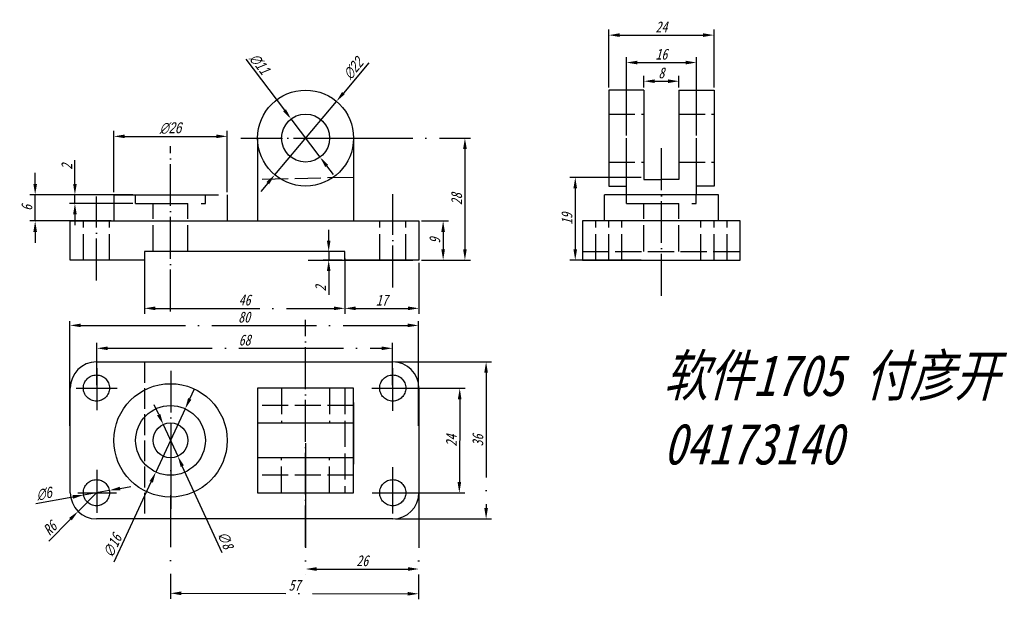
# Model space of a CAD drawing. Header units: millimetres. Extents: x 2342 to 4184, y 1452 to 1806.
# Drawn here: x 3439.2 to 3665.8, y 1673.6 to 1806.5 of the extents above; entities that cross this region are included whole.
import ezdxf

# ---------------------------------------------------------------- set-up
doc = ezdxf.new("R2010")
doc.units = ezdxf.units.MM
doc.linetypes.add('ACAD_ISO02W100', pattern=[15, 12, -3])
doc.linetypes.add('ACAD_ISO04W100', pattern=[30, 24, -3, 0, -3])
for name, color, linetype in [('点划线', 7, 'ACAD_ISO04W100'), ('细实线', 7, 'Continuous'), ('虚线', 7, 'ACAD_ISO02W100')]:
    doc.layers.add(name, color=color, linetype=linetype)
doc.layers.add('粗实线', color=7, linetype='Continuous', lineweight=30)
doc.styles.get("Standard").update_dxf_attribs({"font": 'simfang.ttf', "width": 0.8, "oblique": 15})
doc.dimstyles.new('ISO-25', dxfattribs={"dimtxt": 2.5, "dimasz": 2.5, "dimexe": 1.25, "dimexo": 0.625, "dimtad": 1, "dimtxsty": 'Standard', "dimcen": 2.5, "dimadec": 0, "dimazin": 0, "dimtfac": 1, "dimtmove": 0, "dimatfit": 3, "dimfxl": 1, "dimarcsym": 0})

# ---------------------------------------------------------------- blocks, each defined once
blk = doc.blocks.new('*D35')
at = {"layer": 'Defpoints', "color": 0, "linetype": 'Continuous', "lineweight": -3, "transparency": 16777216}
for p in [(3582.4, 1770.35), (3566.65, 1751.35), (3582.4, 1751.35)]:
    blk.add_point(p, dxfattribs=at)
at = {"layer": '细实线', "color": 0, "linetype": 'Continuous', "lineweight": -2, "transparency": 16777216}
for p, q in [((3581.78, 1770.35), (3565.4, 1770.35)), ((3566.65, 1767.85), (3566.65, 1753.85)), ((3581.78, 1751.35), (3565.4, 1751.35))]:
    blk.add_line(p, q, dxfattribs=at)
at = {"layer": '细实线', "color": 0, "linetype": 'Continuous', "lineweight": -3, "transparency": 16777216}
for points in [[(3566.23, 1767.85), (3567.06, 1767.85), (3566.65, 1770.35)], [(3566.23, 1753.85), (3567.06, 1753.85), (3566.65, 1751.35)]]:
    blk.add_solid(points, dxfattribs=at)
at = {"layer": '细实线', "color": 0, "linetype": 'Continuous', "lineweight": -3, "transparency": 16777216, "insert": (3564.75, 1760.85), "char_height": 2.5, "attachment_point": 5, "rotation": 90}
blk.add_mtext('19', dxfattribs=at)
blk = doc.blocks.new('*D36')
at = {"layer": 'Defpoints', "color": 0, "linetype": 'Continuous', "lineweight": -3, "transparency": 16777216}
for p in [(3582.4, 1790.35), (3590.44, 1792.39), (3590.44, 1790.35)]:
    blk.add_point(p, dxfattribs=at)
at = {"layer": '细实线', "color": 0, "linetype": 'Continuous', "lineweight": -2, "transparency": 16777216}
for p, q in [((3582.4, 1790.97), (3582.4, 1793.64)), ((3590.44, 1790.97), (3590.44, 1793.64)), ((3584.9, 1792.39), (3587.94, 1792.39))]:
    blk.add_line(p, q, dxfattribs=at)
at = {"layer": '细实线', "color": 0, "linetype": 'Continuous', "lineweight": -3, "transparency": 16777216}
for points in [[(3584.9, 1792.81), (3584.9, 1791.97), (3582.4, 1792.39)], [(3587.94, 1792.81), (3587.94, 1791.97), (3590.44, 1792.39)]]:
    blk.add_solid(points, dxfattribs=at)
at = {"layer": '细实线', "color": 0, "linetype": 'Continuous', "lineweight": -3, "transparency": 16777216, "insert": (3586.42, 1794.29), "char_height": 2.5, "attachment_point": 5}
blk.add_mtext('8', dxfattribs=at)
blk = doc.blocks.new('*D37')
at = {"layer": 'Defpoints', "color": 0, "linetype": 'Continuous', "lineweight": -3, "transparency": 16777216}
for p in [(3594.47, 1796.67), (3578.38, 1779.35), (3594.47, 1779.35)]:
    blk.add_point(p, dxfattribs=at)
at = {"layer": '细实线', "color": 0, "linetype": 'Continuous', "lineweight": -2, "transparency": 16777216}
for p, q in [((3578.38, 1779.97), (3578.38, 1797.92)), ((3594.47, 1779.97), (3594.47, 1797.92)), ((3580.88, 1796.67), (3591.97, 1796.67))]:
    blk.add_line(p, q, dxfattribs=at)
at = {"layer": '细实线', "color": 0, "linetype": 'Continuous', "lineweight": -3, "transparency": 16777216}
for points in [[(3580.88, 1797.09), (3580.88, 1796.25), (3578.38, 1796.67)], [(3591.97, 1797.09), (3591.97, 1796.25), (3594.47, 1796.67)]]:
    blk.add_solid(points, dxfattribs=at)
at = {"layer": '细实线', "color": 0, "linetype": 'Continuous', "lineweight": -3, "transparency": 16777216, "insert": (3586.42, 1798.57), "char_height": 2.5, "attachment_point": 5}
blk.add_mtext('16', dxfattribs=at)
blk = doc.blocks.new('*D38')
at = {"layer": 'Defpoints', "color": 0, "linetype": 'Continuous', "lineweight": -3, "transparency": 16777216}
for p in [(3598.49, 1802.96), (3574.36, 1790.35), (3598.49, 1790.35)]:
    blk.add_point(p, dxfattribs=at)
at = {"layer": '细实线', "color": 0, "linetype": 'Continuous', "lineweight": -2, "transparency": 16777216}
for p, q in [((3574.36, 1790.97), (3574.36, 1804.21)), ((3598.49, 1790.97), (3598.49, 1804.21)), ((3576.86, 1802.96), (3595.99, 1802.96))]:
    blk.add_line(p, q, dxfattribs=at)
at = {"layer": '细实线', "color": 0, "linetype": 'Continuous', "lineweight": -3, "transparency": 16777216}
for points in [[(3576.86, 1803.38), (3576.86, 1802.54), (3574.36, 1802.96)], [(3595.99, 1803.38), (3595.99, 1802.54), (3598.49, 1802.96)]]:
    blk.add_solid(points, dxfattribs=at)
at = {"layer": '细实线', "color": 0, "linetype": 'Continuous', "lineweight": -3, "transparency": 16777216, "insert": (3586.42, 1804.84), "char_height": 2.5, "attachment_point": 5}
blk.add_mtext('24', dxfattribs=at)
blk = doc.blocks.new('*D39')
at = {"layer": 'Defpoints', "color": 0, "linetype": 'Continuous', "lineweight": -3, "transparency": 16777216}
for p in [(3501.44, 1783.73), (3508.09, 1774.97)]:
    blk.add_point(p, dxfattribs=at)
at = {"layer": '细实线', "color": 0, "linetype": 'Continuous', "lineweight": -2, "transparency": 16777216}
for p, q in [((3491.06, 1797.41), (3499.93, 1785.72)), ((3508.09, 1774.97), (3501.44, 1783.73)), ((3509.6, 1772.98), (3511.12, 1770.98))]:
    blk.add_line(p, q, dxfattribs=at)
at = {"layer": '细实线', "color": 0, "linetype": 'Continuous', "lineweight": -3, "transparency": 16777216}
for points in [[(3500.26, 1785.97), (3499.6, 1785.47), (3501.44, 1783.73)], [(3509.94, 1773.23), (3509.27, 1772.72), (3508.09, 1774.97)]]:
    blk.add_solid(points, dxfattribs=at)
at = {"layer": '细实线', "color": 0, "linetype": 'Continuous', "lineweight": -3, "transparency": 16777216, "insert": (3494.23, 1796.33), "char_height": 2.5, "attachment_point": 5, "rotation": 307.2024}
blk.add_mtext('{\\fGulim|b0|i0|c134|p0;∅11}', dxfattribs=at)
blk = doc.blocks.new('*D40')
at = {"layer": 'Defpoints', "color": 0, "linetype": 'Continuous', "lineweight": -3, "transparency": 16777216}
for p in [(3511.85, 1787.77), (3497.69, 1770.93)]:
    blk.add_point(p, dxfattribs=at)
at = {"layer": '细实线', "color": 0, "linetype": 'Continuous', "lineweight": -2, "transparency": 16777216}
for p, q in [((3519.28, 1796.61), (3513.45, 1789.68)), ((3497.69, 1770.93), (3511.85, 1787.77)), ((3496.08, 1769.02), (3494.47, 1767.1))]:
    blk.add_line(p, q, dxfattribs=at)
at = {"layer": '细实线', "color": 0, "linetype": 'Continuous', "lineweight": -3, "transparency": 16777216}
for points in [[(3513.14, 1789.95), (3513.77, 1789.41), (3511.85, 1787.77)], [(3495.76, 1769.28), (3496.4, 1768.75), (3497.69, 1770.93)]]:
    blk.add_solid(points, dxfattribs=at)
at = {"layer": '细实线', "color": 0, "linetype": 'Continuous', "lineweight": -3, "transparency": 16777216, "insert": (3515.74, 1795.31), "char_height": 2.5, "attachment_point": 5, "rotation": 49.9438}
blk.add_mtext('{\\fGulim|b0|i0|c129|p0;∅\\fGulim|b0|i0|c134|p0;22}', dxfattribs=at)
blk = doc.blocks.new('*D41')
at = {"layer": 'Defpoints', "color": 0, "linetype": 'Continuous', "lineweight": -3, "transparency": 16777216}
for p in [(3530.77, 1760.35), (3530.77, 1751.35), (3536.33, 1751.35)]:
    blk.add_point(p, dxfattribs=at)
at = {"layer": '细实线', "color": 0, "linetype": 'Continuous', "lineweight": -2, "transparency": 16777216}
for p, q in [((3531.39, 1760.35), (3537.58, 1760.35)), ((3536.33, 1757.85), (3536.33, 1753.85)), ((3531.39, 1751.35), (3537.58, 1751.35))]:
    blk.add_line(p, q, dxfattribs=at)
at = {"layer": '细实线', "color": 0, "linetype": 'Continuous', "lineweight": -3, "transparency": 16777216}
for points in [[(3535.91, 1757.85), (3536.74, 1757.85), (3536.33, 1760.35)], [(3535.91, 1753.85), (3536.74, 1753.85), (3536.33, 1751.35)]]:
    blk.add_solid(points, dxfattribs=at)
at = {"layer": '细实线', "color": 0, "linetype": 'Continuous', "lineweight": -3, "transparency": 16777216, "insert": (3534.43, 1755.85), "char_height": 2.5, "attachment_point": 5, "rotation": 90}
blk.add_mtext('9', dxfattribs=at)
blk = doc.blocks.new('*D42')
at = {"layer": 'Defpoints', "color": 0, "linetype": 'ACAD_ISO04W100', "lineweight": -3, "transparency": 16777216}
for p in [(3524.8, 1722.03), (3524.7, 1698.03), (3540.04, 1697.97)]:
    blk.add_point(p, dxfattribs=at)
at = {"layer": '细实线', "color": 0, "linetype": 'ACAD_ISO04W100', "lineweight": -2, "transparency": 16777216}
for p, q in [((3525.42, 1722.03), (3541.39, 1721.97)), ((3540.13, 1719.47), (3540.05, 1700.47)), ((3525.33, 1698.03), (3541.29, 1697.97))]:
    blk.add_line(p, q, dxfattribs=at)
at = {"layer": '细实线', "color": 0, "linetype": 'ACAD_ISO04W100', "lineweight": -3, "transparency": 16777216}
for points in [[(3539.71, 1719.48), (3540.54, 1719.47), (3540.14, 1721.97)], [(3539.64, 1700.48), (3540.47, 1700.47), (3540.04, 1697.97)]]:
    blk.add_solid(points, dxfattribs=at)
at = {"layer": '细实线', "color": 0, "linetype": 'ACAD_ISO04W100', "lineweight": -3, "transparency": 16777216, "insert": (3538.21, 1709.98), "char_height": 2.5, "attachment_point": 5, "rotation": 89.7771}
blk.add_mtext('24', dxfattribs=at)
blk = doc.blocks.new('*D43')
at = {"layer": 'Defpoints', "color": 0, "linetype": 'ACAD_ISO04W100', "lineweight": -3, "transparency": 16777216}
for p in [(3524.77, 1728.03), (3524.77, 1692.03), (3546.19, 1692.03)]:
    blk.add_point(p, dxfattribs=at)
at = {"layer": '细实线', "color": 0, "linetype": 'ACAD_ISO04W100', "lineweight": -2, "transparency": 16777216}
for p, q in [((3525.39, 1728.03), (3547.44, 1728.03)), ((3546.19, 1725.53), (3546.19, 1694.53)), ((3525.39, 1692.03), (3547.44, 1692.03))]:
    blk.add_line(p, q, dxfattribs=at)
at = {"layer": '细实线', "color": 0, "linetype": 'ACAD_ISO04W100', "lineweight": -3, "transparency": 16777216}
for points in [[(3545.77, 1725.53), (3546.61, 1725.53), (3546.19, 1728.03)], [(3545.77, 1694.53), (3546.61, 1694.53), (3546.19, 1692.03)]]:
    blk.add_solid(points, dxfattribs=at)
at = {"layer": '细实线', "color": 0, "linetype": 'ACAD_ISO04W100', "lineweight": -3, "transparency": 16777216, "insert": (3544.3, 1710.03), "char_height": 2.5, "attachment_point": 5, "rotation": 90}
blk.add_mtext('36', dxfattribs=at)
blk = doc.blocks.new('*D44')
at = {"layer": 'Defpoints', "color": 0, "linetype": 'ACAD_ISO04W100', "lineweight": -3, "transparency": 16777216}
for p in [(3524.7, 1731.15), (3456.85, 1722.03), (3524.7, 1722.03)]:
    blk.add_point(p, dxfattribs=at)
at = {"layer": '细实线', "color": 0, "linetype": 'ACAD_ISO04W100', "lineweight": -2, "transparency": 16777216}
for p, q in [((3456.85, 1722.66), (3456.85, 1732.4)), ((3524.7, 1722.66), (3524.7, 1732.4)), ((3459.35, 1731.15), (3522.2, 1731.15))]:
    blk.add_line(p, q, dxfattribs=at)
at = {"layer": '细实线', "color": 0, "linetype": 'ACAD_ISO04W100', "lineweight": -3, "transparency": 16777216}
for points in [[(3459.35, 1731.56), (3459.35, 1730.73), (3456.85, 1731.15)], [(3522.2, 1731.56), (3522.2, 1730.73), (3524.7, 1731.15)]]:
    blk.add_solid(points, dxfattribs=at)
at = {"layer": '细实线', "color": 0, "linetype": 'ACAD_ISO04W100', "lineweight": -3, "transparency": 16777216, "insert": (3490.78, 1733.03), "char_height": 2.5, "attachment_point": 5}
blk.add_mtext('68', dxfattribs=at)
blk = doc.blocks.new('*D45')
at = {"layer": 'Defpoints', "color": 0, "linetype": 'ACAD_ISO04W100', "lineweight": -3, "transparency": 16777216}
for p in [(3530.68, 1736.4), (3450.68, 1712.74), (3530.68, 1712.74)]:
    blk.add_point(p, dxfattribs=at)
at = {"layer": '细实线', "color": 0, "linetype": 'ACAD_ISO04W100', "lineweight": -2, "transparency": 16777216}
for p, q in [((3450.68, 1713.36), (3450.68, 1737.65)), ((3453.18, 1736.4), (3528.18, 1736.4)), ((3530.68, 1713.36), (3530.68, 1737.65))]:
    blk.add_line(p, q, dxfattribs=at)
at = {"layer": '细实线', "color": 0, "linetype": 'ACAD_ISO04W100', "lineweight": -3, "transparency": 16777216}
for points in [[(3453.18, 1736.82), (3453.18, 1735.99), (3450.68, 1736.4)], [(3528.18, 1736.82), (3528.18, 1735.99), (3530.68, 1736.4)]]:
    blk.add_solid(points, dxfattribs=at)
at = {"layer": '细实线', "color": 0, "linetype": 'ACAD_ISO04W100', "lineweight": -3, "transparency": 16777216, "insert": (3490.68, 1738.29), "char_height": 2.5, "attachment_point": 5}
blk.add_mtext('80', dxfattribs=at)
blk = doc.blocks.new('*D46')
at = {"layer": 'Defpoints', "color": 0, "linetype": 'ACAD_ISO04W100', "lineweight": -3, "transparency": 16777216}
for p in [(3453.81, 1697.51), (3459.72, 1698.56)]:
    blk.add_point(p, dxfattribs=at)
at = {"layer": '细实线', "color": 0, "linetype": 'ACAD_ISO04W100', "lineweight": -2, "transparency": 16777216}
for p, q in [((3459.72, 1698.56), (3453.81, 1697.51)), ((3462.18, 1699), (3464.64, 1699.44)), ((3442.83, 1695.54), (3451.35, 1697.07))]:
    blk.add_line(p, q, dxfattribs=at)
at = {"layer": '细实线', "color": 0, "linetype": 'ACAD_ISO04W100', "lineweight": -3, "transparency": 16777216}
for points in [[(3451.28, 1697.48), (3451.43, 1696.66), (3453.81, 1697.51)], [(3462.11, 1699.41), (3462.25, 1698.59), (3459.72, 1698.56)]]:
    blk.add_solid(points, dxfattribs=at)
at = {"layer": '细实线', "color": 0, "linetype": 'ACAD_ISO04W100', "lineweight": -3, "transparency": 16777216, "insert": (3444.76, 1697.79), "char_height": 2.5, "attachment_point": 5, "rotation": 10.141}
blk.add_mtext('{\\fGulim|b0|i0|c134|p0;∅6}', dxfattribs=at)
blk = doc.blocks.new('*D47')
at = {"layer": 'Defpoints', "color": 0, "linetype": 'ACAD_ISO04W100', "lineweight": -3, "transparency": 16777216}
for p in [(3456.77, 1698.03), (3452.56, 1693.76)]:
    blk.add_point(p, dxfattribs=at)
at = {"layer": '细实线', "color": 0, "linetype": 'ACAD_ISO04W100', "lineweight": -2, "transparency": 16777216}
for p, q in [((3456.77, 1698.03), (3452.56, 1693.76)), ((3445.82, 1686.92), (3450.8, 1691.98))]:
    blk.add_line(p, q, dxfattribs=at)
at = {"layer": '细实线', "color": 0, "linetype": 'ACAD_ISO04W100', "lineweight": -3, "transparency": 16777216}
blk.add_solid([(3450.51, 1692.27), (3451.1, 1691.69), (3452.56, 1693.76)], dxfattribs=at)
at = {"layer": '细实线', "color": 0, "linetype": 'ACAD_ISO04W100', "lineweight": -3, "transparency": 16777216, "insert": (3446.09, 1689.88), "char_height": 2.5, "attachment_point": 5, "rotation": 45.4418}
blk.add_mtext('R6', dxfattribs=at)
blk = doc.blocks.new('*D48')
at = {"layer": 'Defpoints', "color": 0, "linetype": 'ACAD_ISO04W100', "lineweight": -3, "transparency": 16777216}
for p in [(3473.81, 1710.15), (3530.77, 1710.03), (3530.7, 1674.86)]:
    blk.add_point(p, dxfattribs=at)
at = {"layer": '细实线', "color": 0, "linetype": 'ACAD_ISO04W100', "lineweight": -2, "transparency": 16777216}
for p, q in [((3473.81, 1709.52), (3473.74, 1673.72)), ((3530.77, 1709.41), (3530.69, 1673.61)), ((3476.24, 1674.97), (3528.2, 1674.87))]:
    blk.add_line(p, q, dxfattribs=at)
at = {"layer": '细实线', "color": 0, "linetype": 'ACAD_ISO04W100', "lineweight": -3, "transparency": 16777216}
for points in [[(3476.24, 1675.39), (3476.24, 1674.55), (3473.74, 1674.97)], [(3528.2, 1675.28), (3528.2, 1674.45), (3530.7, 1674.86)]]:
    blk.add_solid(points, dxfattribs=at)
at = {"layer": '细实线', "color": 0, "linetype": 'ACAD_ISO04W100', "lineweight": -3, "transparency": 16777216, "insert": (3502.22, 1676.81), "char_height": 2.5, "attachment_point": 5, "rotation": 359.8867}
blk.add_mtext('57', dxfattribs=at)
blk = doc.blocks.new('*D49')
at = {"layer": 'Defpoints', "color": 0, "linetype": 'ACAD_ISO04W100', "lineweight": -3, "transparency": 16777216}
for p in [(3504.77, 1710.03), (3530.77, 1710.03), (3530.77, 1680.54)]:
    blk.add_point(p, dxfattribs=at)
at = {"layer": '细实线', "color": 0, "linetype": 'ACAD_ISO04W100', "lineweight": -2, "transparency": 16777216}
for p, q in [((3504.77, 1709.41), (3504.77, 1679.29)), ((3530.77, 1709.41), (3530.77, 1679.29)), ((3507.27, 1680.54), (3528.27, 1680.54))]:
    blk.add_line(p, q, dxfattribs=at)
at = {"layer": '细实线', "color": 0, "linetype": 'ACAD_ISO04W100', "lineweight": -3, "transparency": 16777216}
for points in [[(3507.27, 1680.96), (3507.27, 1680.12), (3504.77, 1680.54)], [(3528.27, 1680.96), (3528.27, 1680.12), (3530.77, 1680.54)]]:
    blk.add_solid(points, dxfattribs=at)
at = {"layer": '细实线', "color": 0, "linetype": 'ACAD_ISO04W100', "lineweight": -3, "transparency": 16777216, "insert": (3517.77, 1682.43), "char_height": 2.5, "attachment_point": 5}
blk.add_mtext('26', dxfattribs=at)
blk = doc.blocks.new('*D50')
at = {"layer": 'Defpoints', "color": 0, "linetype": 'ACAD_ISO04W100', "lineweight": -3, "transparency": 16777216}
for p in [(3472.1, 1713.67), (3475.44, 1706.4)]:
    blk.add_point(p, dxfattribs=at)
at = {"layer": '细实线', "color": 0, "linetype": 'ACAD_ISO04W100', "lineweight": -2, "transparency": 16777216}
for p, q in [((3471.05, 1715.94), (3470.01, 1718.21)), ((3472.1, 1713.67), (3475.44, 1706.4)), ((3485.62, 1684.25), (3476.48, 1704.13))]:
    blk.add_line(p, q, dxfattribs=at)
at = {"layer": '细实线', "color": 0, "linetype": 'ACAD_ISO04W100', "lineweight": -3, "transparency": 16777216}
for points in [[(3471.43, 1716.11), (3470.67, 1715.77), (3472.1, 1713.67)], [(3476.86, 1704.3), (3476.1, 1703.95), (3475.44, 1706.4)]]:
    blk.add_solid(points, dxfattribs=at)
at = {"layer": '细实线', "color": 0, "linetype": 'ACAD_ISO04W100', "lineweight": -3, "transparency": 16777216, "insert": (3486.33, 1687.22), "char_height": 2.5, "attachment_point": 5, "rotation": 294.6851}
blk.add_mtext('∅8', dxfattribs=at)
blk = doc.blocks.new('*D51')
at = {"layer": 'Defpoints', "color": 0, "linetype": 'ACAD_ISO04W100', "lineweight": -3, "transparency": 16777216}
for p in [(3477.14, 1717.29), (3470.4, 1702.78)]:
    blk.add_point(p, dxfattribs=at)
at = {"layer": '细实线', "color": 0, "linetype": 'ACAD_ISO04W100', "lineweight": -2, "transparency": 16777216}
for p, q in [((3478.19, 1719.56), (3479.24, 1721.82)), ((3477.14, 1717.29), (3470.4, 1702.78)), ((3460.82, 1682.17), (3469.34, 1700.51))]:
    blk.add_line(p, q, dxfattribs=at)
at = {"layer": '细实线', "color": 0, "linetype": 'ACAD_ISO04W100', "lineweight": -3, "transparency": 16777216}
for points in [[(3477.81, 1719.73), (3478.57, 1719.38), (3477.14, 1717.29)], [(3468.96, 1700.69), (3469.72, 1700.34), (3470.4, 1702.78)]]:
    blk.add_solid(points, dxfattribs=at)
at = {"layer": '细实线', "color": 0, "linetype": 'ACAD_ISO04W100', "lineweight": -3, "transparency": 16777216, "insert": (3460.44, 1685.83), "char_height": 2.5, "attachment_point": 5, "rotation": 65.0819}
blk.add_mtext('∅16', dxfattribs=at)
blk = doc.blocks.new('*D52')
at = {"layer": 'Defpoints', "color": 0, "linetype": 'ACAD_ISO04W100', "lineweight": -3, "transparency": 16777216}
for p in [(3513.77, 1753.35), (3510.07, 1751.35), (3513.77, 1751.35)]:
    blk.add_point(p, dxfattribs=at)
at = {"layer": '细实线', "color": 0, "linetype": 'ACAD_ISO04W100', "lineweight": -2, "transparency": 16777216}
for p, q in [((3510.07, 1755.85), (3510.07, 1758.35)), ((3513.14, 1753.35), (3508.82, 1753.35)), ((3510.07, 1753.35), (3510.07, 1751.35)), ((3513.14, 1751.35), (3508.82, 1751.35)), ((3510.07, 1748.85), (3510.07, 1743.44))]:
    blk.add_line(p, q, dxfattribs=at)
at = {"layer": '细实线', "color": 0, "linetype": 'ACAD_ISO04W100', "lineweight": -3, "transparency": 16777216}
for points in [[(3509.65, 1755.85), (3510.49, 1755.85), (3510.07, 1753.35)], [(3509.65, 1748.85), (3510.49, 1748.85), (3510.07, 1751.35)]]:
    blk.add_solid(points, dxfattribs=at)
at = {"layer": '细实线', "color": 0, "linetype": 'ACAD_ISO04W100', "lineweight": -3, "transparency": 16777216, "insert": (3508.19, 1744.9), "char_height": 2.5, "attachment_point": 5, "rotation": 90}
blk.add_mtext('2', dxfattribs=at)
blk = doc.blocks.new('*D53')
at = {"layer": 'Defpoints', "color": 0, "linetype": 'ACAD_ISO04W100', "lineweight": -3, "transparency": 16777216}
for p in [(3467.77, 1752.35), (3513.77, 1752.35), (3513.77, 1740.31)]:
    blk.add_point(p, dxfattribs=at)
at = {"layer": '细实线', "color": 0, "linetype": 'ACAD_ISO04W100', "lineweight": -2, "transparency": 16777216}
for p, q in [((3467.77, 1751.72), (3467.77, 1739.06)), ((3513.77, 1751.72), (3513.77, 1739.06)), ((3470.27, 1740.31), (3511.27, 1740.31))]:
    blk.add_line(p, q, dxfattribs=at)
at = {"layer": '细实线', "color": 0, "linetype": 'ACAD_ISO04W100', "lineweight": -3, "transparency": 16777216}
for points in [[(3470.27, 1740.73), (3470.27, 1739.89), (3467.77, 1740.31)], [(3511.27, 1740.73), (3511.27, 1739.89), (3513.77, 1740.31)]]:
    blk.add_solid(points, dxfattribs=at)
at = {"layer": '细实线', "color": 0, "linetype": 'ACAD_ISO04W100', "lineweight": -3, "transparency": 16777216, "insert": (3490.77, 1742.21), "char_height": 2.5, "attachment_point": 5}
blk.add_mtext('46', dxfattribs=at)
blk = doc.blocks.new('*D54')
at = {"layer": 'Defpoints', "color": 0, "linetype": 'ACAD_ISO04W100', "lineweight": -3, "transparency": 16777216}
for p in [(3513.77, 1751.35), (3530.77, 1751.35), (3530.77, 1740.31)]:
    blk.add_point(p, dxfattribs=at)
at = {"layer": '细实线', "color": 0, "linetype": 'ACAD_ISO04W100', "lineweight": -2, "transparency": 16777216}
for p, q in [((3513.77, 1750.72), (3513.77, 1739.06)), ((3530.77, 1750.72), (3530.77, 1739.06)), ((3516.27, 1740.31), (3528.27, 1740.31))]:
    blk.add_line(p, q, dxfattribs=at)
at = {"layer": '细实线', "color": 0, "linetype": 'ACAD_ISO04W100', "lineweight": -3, "transparency": 16777216}
for points in [[(3516.27, 1740.73), (3516.27, 1739.89), (3513.77, 1740.31)], [(3528.27, 1740.73), (3528.27, 1739.89), (3530.77, 1740.31)]]:
    blk.add_solid(points, dxfattribs=at)
at = {"layer": '细实线', "color": 0, "linetype": 'ACAD_ISO04W100', "lineweight": -3, "transparency": 16777216, "insert": (3522.27, 1742.19), "char_height": 2.5, "attachment_point": 5}
blk.add_mtext('17', dxfattribs=at)
blk = doc.blocks.new('*D55')
at = {"layer": 'Defpoints', "color": 0, "linetype": 'ACAD_ISO04W100', "lineweight": -3, "transparency": 16777216}
for p in [(3504.77, 1779.35), (3504.77, 1751.35), (3541.33, 1751.35)]:
    blk.add_point(p, dxfattribs=at)
at = {"layer": '细实线', "color": 0, "linetype": 'ACAD_ISO04W100', "lineweight": -2, "transparency": 16777216}
for p, q in [((3505.39, 1779.35), (3542.58, 1779.35)), ((3541.33, 1776.85), (3541.33, 1753.85)), ((3505.39, 1751.35), (3542.58, 1751.35))]:
    blk.add_line(p, q, dxfattribs=at)
at = {"layer": '细实线', "color": 0, "linetype": 'ACAD_ISO04W100', "lineweight": -3, "transparency": 16777216}
for points in [[(3540.92, 1776.85), (3541.75, 1776.85), (3541.33, 1779.35)], [(3540.92, 1753.85), (3541.75, 1753.85), (3541.33, 1751.35)]]:
    blk.add_solid(points, dxfattribs=at)
at = {"layer": '细实线', "color": 0, "linetype": 'ACAD_ISO04W100', "lineweight": -3, "transparency": 16777216, "insert": (3539.43, 1765.35), "char_height": 2.5, "attachment_point": 5, "rotation": 90}
blk.add_mtext('28', dxfattribs=at)
blk = doc.blocks.new('*D56')
at = {"layer": 'Defpoints', "color": 0, "linetype": 'ACAD_ISO04W100', "lineweight": -3, "transparency": 16777216}
for p in [(3486.77, 1779.75), (3460.77, 1766.35), (3486.77, 1766.35)]:
    blk.add_point(p, dxfattribs=at)
at = {"layer": '细实线', "color": 0, "linetype": 'ACAD_ISO04W100', "lineweight": -2, "transparency": 16777216}
for p, q in [((3460.77, 1766.97), (3460.77, 1781)), ((3463.27, 1779.75), (3484.27, 1779.75)), ((3486.77, 1766.97), (3486.77, 1781))]:
    blk.add_line(p, q, dxfattribs=at)
at = {"layer": '细实线', "color": 0, "linetype": 'ACAD_ISO04W100', "lineweight": -3, "transparency": 16777216}
for points in [[(3463.27, 1780.17), (3463.27, 1779.33), (3460.77, 1779.75)], [(3484.27, 1780.17), (3484.27, 1779.33), (3486.77, 1779.75)]]:
    blk.add_solid(points, dxfattribs=at)
at = {"layer": '细实线', "color": 0, "linetype": 'ACAD_ISO04W100', "lineweight": -3, "transparency": 16777216, "insert": (3473.77, 1781.63), "char_height": 2.5, "attachment_point": 5}
blk.add_mtext('{\\fGulim|b0|i0|c134|p0;∅26}', dxfattribs=at)
blk = doc.blocks.new('*D57')
at = {"layer": 'Defpoints', "color": 0, "linetype": 'ACAD_ISO04W100', "lineweight": -3, "transparency": 16777216}
for p in [(3442.71, 1766.35), (3460.77, 1766.35), (3460.77, 1760.35)]:
    blk.add_point(p, dxfattribs=at)
at = {"layer": '细实线', "color": 0, "linetype": 'ACAD_ISO04W100', "lineweight": -2, "transparency": 16777216}
for p, q in [((3442.71, 1768.85), (3442.71, 1771.35)), ((3460.14, 1766.35), (3441.46, 1766.35)), ((3442.71, 1760.35), (3442.71, 1766.35)), ((3460.14, 1760.35), (3441.46, 1760.35)), ((3442.71, 1757.85), (3442.71, 1755.35))]:
    blk.add_line(p, q, dxfattribs=at)
at = {"layer": '细实线', "color": 0, "linetype": 'ACAD_ISO04W100', "lineweight": -3, "transparency": 16777216}
for points in [[(3442.3, 1768.85), (3443.13, 1768.85), (3442.71, 1766.35)], [(3442.3, 1757.85), (3443.13, 1757.85), (3442.71, 1760.35)]]:
    blk.add_solid(points, dxfattribs=at)
at = {"layer": '细实线', "color": 0, "linetype": 'ACAD_ISO04W100', "lineweight": -3, "transparency": 16777216, "insert": (3440.81, 1763.35), "char_height": 2.5, "attachment_point": 5, "rotation": 90}
blk.add_mtext('6', dxfattribs=at)
blk = doc.blocks.new('*D58')
at = {"layer": 'Defpoints', "color": 0, "linetype": 'ACAD_ISO04W100', "lineweight": -3, "transparency": 16777216}
for p in [(3451.83, 1766.35), (3465.77, 1766.35), (3465.77, 1764.35)]:
    blk.add_point(p, dxfattribs=at)
at = {"layer": '细实线', "color": 0, "linetype": 'ACAD_ISO04W100', "lineweight": -2, "transparency": 16777216}
for p, q in [((3451.83, 1768.85), (3451.83, 1774.25)), ((3465.14, 1766.35), (3450.58, 1766.35)), ((3451.83, 1764.35), (3451.83, 1766.35)), ((3465.14, 1764.35), (3450.58, 1764.35)), ((3451.83, 1761.85), (3451.83, 1759.35))]:
    blk.add_line(p, q, dxfattribs=at)
at = {"layer": '细实线', "color": 0, "linetype": 'ACAD_ISO04W100', "lineweight": -3, "transparency": 16777216}
for points in [[(3451.42, 1768.85), (3452.25, 1768.85), (3451.83, 1766.35)], [(3451.42, 1761.85), (3452.25, 1761.85), (3451.83, 1764.35)]]:
    blk.add_solid(points, dxfattribs=at)
at = {"layer": '细实线', "color": 0, "linetype": 'ACAD_ISO04W100', "lineweight": -3, "transparency": 16777216, "insert": (3449.95, 1772.8), "char_height": 2.5, "attachment_point": 5, "rotation": 90}
blk.add_mtext('2', dxfattribs=at)

msp = doc.modelspace()

# ---------------------------------------------------------------- linework, layer by layer
at = {"layer": '点划线', "linetype": 'ACAD_ISO04W100', "lineweight": -3, "ltscale": 0.4}
for p, q in [((3473.767, 1739.6), (3473.767, 1777.473)), ((3586.422, 1743.21), (3586.422, 1777.005)), ((3456.767, 1746.721), (3456.767, 1765.982)), ((3524.767, 1745.103), (3524.767, 1766.467)), ((3504.767, 1685.512), (3504.767, 1737.668)), ((3473.813, 1725.991), (3473.813, 1694.302))]:
    msp.add_line(p, q, dxfattribs=at)
at = {"layer": '粗实线', "linetype": 'Continuous', "lineweight": 30}
for p, q in [((3574.357, 1790.348), (3574.357, 1768.348)), ((3582.401, 1790.348), (3574.357, 1790.348)), ((3582.401, 1790.348), (3582.401, 1769.848)), ((3590.444, 1790.348), (3598.488, 1790.348)), ((3590.444, 1790.348), (3590.444, 1769.848)), ((3598.488, 1790.348), (3598.488, 1768.348)), ((3578.379, 1766.348), (3578.379, 1779.348)), ((3594.466, 1766.348), (3594.466, 1779.348)), ((3582.401, 1769.848), (3586.422, 1769.848)), ((3590.444, 1769.848), (3586.422, 1769.848)), ((3574.357, 1768.348), (3578.379, 1768.348)), ((3598.488, 1768.348), (3594.466, 1768.348))]:
    msp.add_line(p, q, dxfattribs=at)
at = {"layer": '粗实线', "linetype": 'ByBlock', "lineweight": 30}
for p, q in [((3493.767, 1779.348), (3493.767, 1760.348)), ((3515.767, 1779.348), (3515.767, 1760.348)), ((3599.494, 1766.348), (3573.351, 1766.348)), ((3599.494, 1760.348), (3599.494, 1766.348)), ((3450.767, 1760.348), (3530.767, 1760.348)), ((3450.767, 1751.348), (3450.767, 1760.348)), ((3530.767, 1760.348), (3530.767, 1751.348)), ((3604.521, 1760.348), (3568.324, 1760.348)), ((3568.324, 1760.348), (3568.324, 1751.348)), ((3604.521, 1751.348), (3604.521, 1760.348)), ((3513.767, 1753.348), (3467.767, 1753.348)), ((3467.767, 1753.348), (3467.767, 1751.348)), ((3513.767, 1751.348), (3513.767, 1753.348)), ((3467.767, 1751.348), (3450.767, 1751.348)), ((3530.767, 1751.348), (3513.767, 1751.348)), ((3530.767, 1751.348), (3513.767, 1751.348)), ((3568.324, 1751.348), (3604.521, 1751.348)), ((3515.767, 1722.034), (3493.767, 1722.034)), ((3493.767, 1722.034), (3493.767, 1704.615)), ((3515.767, 1698.034), (3515.767, 1722.034)), ((3515.767, 1718.722), (3515.767, 1704.615)), ((3493.767, 1714.034), (3515.767, 1714.034)), ((3515.767, 1714.034), (3515.767, 1706.034)), ((3515.767, 1706.034), (3493.767, 1706.034)), ((3493.767, 1704.615), (3493.767, 1698.034)), ((3493.767, 1698.034), (3515.767, 1698.034))]:
    msp.add_line(p, q, dxfattribs=at)
at = {"layer": '粗实线', "linetype": 'ACAD_ISO02W100', "lineweight": -3}
for p, q in [((3499.267, 1769.973), (3499.267, 1769.822)), ((3486.767, 1766.348), (3486.767, 1764.348))]:
    msp.add_line(p, q, dxfattribs=at)
at = {"layer": '粗实线', "linetype": 'ACAD_ISO04W100', "lineweight": 30}
for p, q in [((3460.767, 1766.348), (3486.767, 1766.348)), ((3460.767, 1766.348), (3460.767, 1760.348)), ((3486.767, 1766.348), (3486.767, 1760.348))]:
    msp.add_line(p, q, dxfattribs=at)
at = {"layer": '粗实线', "linetype": 'ACAD_ISO02W100', "lineweight": 30}
msp.add_line((3573.351, 1760.348), (3573.351, 1766.348), dxfattribs=at)
at = {"layer": '粗实线', "linetype": 'ByBlock'}
for p, q in [((3456.767, 1728.034), (3524.767, 1728.034)), ((3450.767, 1698.034), (3450.767, 1722.034)), ((3530.767, 1722.034), (3530.767, 1698.034)), ((3524.767, 1692.034), (3456.767, 1692.034))]:
    msp.add_line(p, q, dxfattribs=at)
at = {"layer": '粗实线', "linetype": 'ByBlock', "lineweight": 30}
for radius in [11, 5.5]:
    msp.add_circle((3504.767, 1779.348), radius, dxfattribs=at)
at = {"layer": '粗实线', "linetype": 'ACAD_ISO04W100'}
for centre in [(3456.767, 1722.034), (3524.767, 1722.034), (3456.767, 1698.034), (3524.767, 1698.034)]:
    msp.add_circle(centre, 3, dxfattribs=at)
at = {"layer": '粗实线', "linetype": 'ByBlock'}
for radius in [13, 8, 4]:
    msp.add_circle((3473.767, 1710.034), radius, dxfattribs=at)
for centre, start, end in [((3456.767, 1722.034), 90, 180), ((3524.767, 1722.034), 0, 90), ((3456.767, 1698.034), 180, 270), ((3524.767, 1698.034), 270, 0)]:
    msp.add_arc(centre, 6, start, end, dxfattribs=at)
at = {"layer": '细实线', "linetype": 'ACAD_ISO04W100', "lineweight": -3, "ltscale": 0.4}
msp.add_line((3489.876, 1779.348), (3521.023, 1779.348), dxfattribs=at)
at = {"layer": '细实线', "linetype": 'ACAD_ISO02W100', "lineweight": -3, "ltscale": 0.4}
msp.add_line((3467.767, 1728.034), (3467.767, 1692.034), dxfattribs=at)
at = {"layer": '细实线', "linetype": 'ACAD_ISO04W100', "lineweight": -3}
for p, q in [((3456.846, 1726.62), (3456.846, 1716.953)), ((3524.704, 1726.575), (3524.704, 1716.815)), ((3452.143, 1722.034), (3461.549, 1722.034)), ((3520.001, 1722.034), (3529.407, 1722.034)), ((3456.846, 1703.259), (3456.846, 1693.412)), ((3524.704, 1703.858), (3524.704, 1693.256)), ((3452.504, 1698.034), (3461.346, 1698.034)), ((3520.04, 1698.034), (3529.555, 1698.034))]:
    msp.add_line(p, q, dxfattribs=at)
at = {"layer": '虚线', "linetype": 'ACAD_ISO02W100', "lineweight": -3, "ltscale": 0.5}
for p, q in [((3574.357, 1784.848), (3582.401, 1784.848)), ((3590.444, 1784.848), (3598.488, 1784.848)), ((3574.357, 1773.848), (3582.401, 1773.848)), ((3590.444, 1773.848), (3598.488, 1773.848)), ((3515.767, 1770.348), (3493.767, 1769.848)), ((3465.767, 1764.348), (3465.767, 1766.348)), ((3481.767, 1764.348), (3481.767, 1766.348)), ((3578.422, 1764.348), (3578.422, 1766.348)), ((3594.422, 1764.348), (3594.422, 1766.348)), ((3469.767, 1753.348), (3469.767, 1764.348)), ((3477.767, 1753.348), (3477.767, 1764.348)), ((3582.422, 1753.348), (3582.422, 1764.348)), ((3590.422, 1753.348), (3590.422, 1764.348)), ((3453.767, 1751.348), (3453.767, 1760.348)), ((3459.767, 1751.348), (3459.767, 1760.348)), ((3521.767, 1751.348), (3521.767, 1760.348)), ((3527.767, 1751.348), (3527.767, 1760.348)), ((3571.34, 1751.348), (3571.34, 1760.348)), ((3574.357, 1751.348), (3574.357, 1760.348)), ((3577.373, 1751.348), (3577.373, 1760.348)), ((3595.472, 1751.348), (3595.472, 1760.348)), ((3598.488, 1751.348), (3598.488, 1760.348)), ((3601.505, 1751.348), (3601.505, 1760.348)), ((3568.324, 1753.348), (3604.521, 1753.348)), ((3499.267, 1722.034), (3499.267, 1714.034)), ((3510.267, 1722.034), (3510.267, 1714.034)), ((3513.767, 1722.034), (3513.767, 1698.034)), ((3515.767, 1718.034), (3493.767, 1718.034)), ((3499.267, 1698.034), (3499.267, 1706.034)), ((3510.267, 1698.034), (3510.267, 1706.034)), ((3515.767, 1702.034), (3493.767, 1702.034))]:
    msp.add_line(p, q, dxfattribs=at)
at = {"layer": '虚线', "linetype": 'ACAD_ISO02W100', "lineweight": -3}
for p, q in [((3465.767, 1764.348), (3481.767, 1764.348)), ((3578.422, 1764.348), (3594.422, 1764.348))]:
    msp.add_line(p, q, dxfattribs=at)

# ---------------------------------------------------------------- texts
at = {"layer": '细实线', "linetype": 'Continuous', "lineweight": -3, "insert": (3586.878, 1729.645), "char_height": 9.426, "attachment_point": 1}
msp.add_mtext('软件1705 付彦开\\P04173140', dxfattribs=at)

# ---------------------------------------------------------------- dimensions: what is measured, and where the dimension line sits
at = {"layer": '细实线', "linetype": 'Continuous', "lineweight": -3}
for base, p1, p2, text, picture, middle in [((3598.488, 1802.959), (3574.357, 1790.348), (3598.488, 1790.348), '24', '*D38', (3586.422, 1804.84)), ((3594.466, 1796.672), (3578.379, 1779.348), (3594.466, 1779.348), '16', '*D37', (3586.422, 1798.573)), ((3590.444, 1792.39), (3582.401, 1790.348), (3590.444, 1790.348), '8', '*D36', (3586.422, 1794.292))]:
    dim = msp.add_linear_dim(base=base, p1=p1, p2=p2, text=text, dimstyle='ISO-25', dxfattribs=at)
    dim.commit()
    dim.dimension.update_dxf_attribs({"geometry": picture, "text_midpoint": middle})
dim = msp.add_diameter_dim_2p(p1=(3508.092, 1774.967), p2=(3501.441, 1783.729), text='{\\fGulim|b0|i0|c134|p0;<>}', dimstyle='ISO-25', dxfattribs=at)
dim.commit()
dim.dimension.update_dxf_attribs({"geometry": '*D39', "text_midpoint": (3492.733, 1795.2), "dimtype": 163})
dim = msp.add_diameter_dim_2p(p1=(3497.688, 1770.929), p2=(3511.846, 1787.768), text='{\\fGulim|b0|i0|c129|p0;∅\\fGulim|b0|i0|c134|p0;22}', dimstyle='ISO-25', dxfattribs=at)
dim.commit()
dim.dimension.update_dxf_attribs({"geometry": '*D40', "text_midpoint": (3515.737, 1795.31)})
at = {"layer": '细实线', "linetype": 'ACAD_ISO04W100', "lineweight": -3}
for base, p1, p2, text, picture, middle in [((3486.767, 1779.751), (3460.767, 1766.348), (3486.767, 1766.348), '{\\fGulim|b0|i0|c134|p0;∅26}', '*D56', (3473.767, 1781.626)), ((3524.704, 1731.145), (3456.846, 1722.034), (3524.704, 1722.034), '68', '*D44', (3490.775, 1733.034))]:
    dim = msp.add_linear_dim(base=base, p1=p1, p2=p2, text=text, dimstyle='ISO-25', dxfattribs=at)
    dim.commit()
    dim.dimension.update_dxf_attribs({"geometry": picture, "text_midpoint": middle})
for base, p1, p2, picture, middle in [((3541.332, 1751.348), (3504.767, 1779.348), (3504.767, 1751.348), '*D55', (3539.43, 1765.348)), ((3451.834, 1766.348), (3465.767, 1764.348), (3465.767, 1766.348), '*D58', (3449.954, 1772.801)), ((3442.713, 1766.348), (3460.767, 1760.348), (3460.767, 1766.348), '*D57', (3440.812, 1763.348)), ((3510.07, 1751.348), (3513.767, 1753.348), (3513.767, 1751.348), '*D52', (3508.19, 1744.895)), ((3546.19, 1692.034), (3524.767, 1728.034), (3524.767, 1692.034), '*D43', (3544.301, 1710.034))]:
    dim = msp.add_linear_dim(base=base, p1=p1, p2=p2, angle=90, dimstyle='ISO-25', dxfattribs=at)
    dim.commit()
    dim.dimension.update_dxf_attribs({"geometry": picture, "text_midpoint": middle})
at = {"layer": '细实线', "linetype": 'Continuous', "lineweight": -3}
for base, p1, p2, picture, middle in [((3566.647, 1751.348), (3582.401, 1770.348), (3582.401, 1751.348), '*D35', (3564.745, 1760.848)), ((3536.328, 1751.348), (3530.767, 1760.348), (3530.767, 1751.348), '*D41', (3534.426, 1755.848))]:
    dim = msp.add_linear_dim(base=base, p1=p1, p2=p2, angle=90, dimstyle='ISO-25', dxfattribs=at)
    dim.commit()
    dim.dimension.update_dxf_attribs({"geometry": picture, "text_midpoint": middle})
at = {"layer": '细实线', "linetype": 'ACAD_ISO04W100', "lineweight": -3}
for base, p1, p2, picture, middle in [((3513.767, 1740.309), (3467.767, 1752.348), (3513.767, 1752.348), '*D53', (3490.767, 1742.211)), ((3530.767, 1740.309), (3513.767, 1751.348), (3530.767, 1751.348), '*D54', (3522.267, 1742.189)), ((3530.679, 1736.403), (3450.679, 1712.738), (3530.679, 1712.738), '*D45', (3490.679, 1738.292)), ((3530.767, 1680.541), (3504.767, 1710.034), (3530.767, 1710.034), '*D49', (3517.767, 1682.43))]:
    dim = msp.add_linear_dim(base=base, p1=p1, p2=p2, dimstyle='ISO-25', dxfattribs=at)
    dim.commit()
    dim.dimension.update_dxf_attribs({"geometry": picture, "text_midpoint": middle})
for p1, p2, picture, middle in [((3477.137, 1717.289), (3470.396, 1702.779), '*D51', (3462.15, 1685.03)), ((3472.096, 1713.669), (3475.437, 1706.4), '*D50', (3484.615, 1686.433))]:
    dim = msp.add_diameter_dim_2p(p1=p1, p2=p2, dimstyle='ISO-25', dxfattribs=at)
    dim.commit()
    dim.dimension.update_dxf_attribs({"geometry": picture, "text_midpoint": middle, "dimtype": 163})
dim = msp.add_aligned_dim(p1=(3524.798, 1722.034), p2=(3524.704, 1698.034), distance=15.338, dimstyle='ISO-25', dxfattribs=at)
dim.commit()
dim.dimension.update_dxf_attribs({"geometry": '*D42', "text_midpoint": (3538.214, 1709.982)})
dim = msp.add_aligned_dim(p1=(3473.813, 1710.147), p2=(3530.767, 1710.034), distance=-35.173, text='57', dimstyle='ISO-25', dxfattribs=at)
dim.commit()
dim.dimension.update_dxf_attribs({"geometry": '*D48', "text_midpoint": (3502.224, 1676.806)})
dim = msp.add_diameter_dim_2p(p1=(3459.72, 1698.562), p2=(3453.814, 1697.506), text='{\\fGulim|b0|i0|c134|p0;<>}', dimstyle='ISO-25', dxfattribs=at)
dim.commit()
dim.dimension.update_dxf_attribs({"geometry": '*D46', "text_midpoint": (3445.086, 1695.945), "dimtype": 163})
dim = msp.add_radius_dim(center=(3456.767, 1698.034), mpoint=(3452.557, 1693.759), dimstyle='ISO-25', dxfattribs=at)
dim.commit()
dim.dimension.update_dxf_attribs({"geometry": '*D47', "text_midpoint": (3446.089, 1689.884)})

doc.saveas('drawing.dxf')
